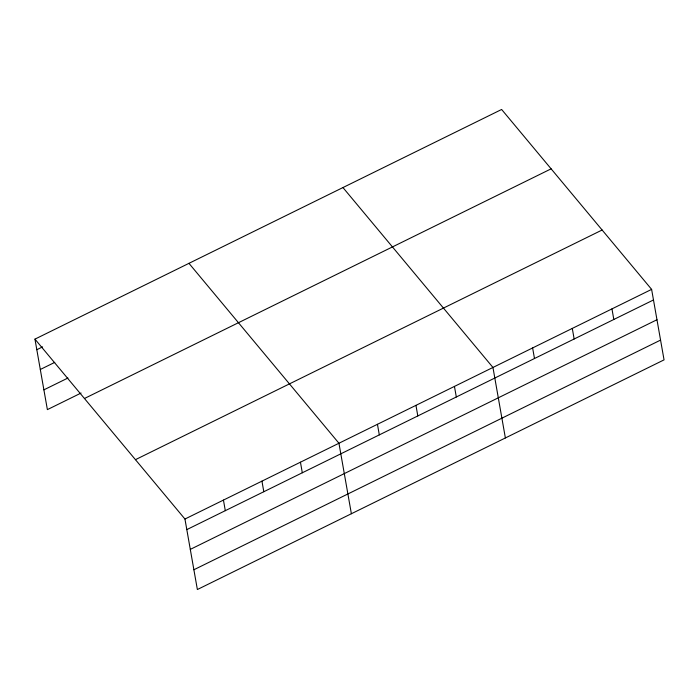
<?xml version="1.0" encoding="UTF-8"?>
<svg xmlns="http://www.w3.org/2000/svg" width="699" height="699" viewBox="0 0 699 699"><rect width="100%" height="100%" fill="white"/><g stroke="black" fill="none" stroke-linecap="round" stroke-linejoin="round"><path stroke-width="1.05" d="M34.95 339.129L501.629 109.472L651.617 289.377L664.05 359.871L197.371 589.528L184.947 519.034L34.95 339.129L47.383 409.623L81.067 393.048M36.82 349.71L42.595 346.87M40.306 369.483L54.74 362.379M43.897 389.85L67.96 378.01M84.448 398.5L551.127 168.843M135.449 459.671L602.119 230.006M184.947 519.034L651.617 289.377M186.808 529.615L653.486 299.958M190.294 549.388L656.973 319.731M193.885 569.755L660.564 340.098M342.956 187.559L492.952 367.464L505.377 437.95M188.957 263.34L338.945 443.253L351.379 513.739M611.957 308.897L613.818 319.478M572.289 328.416L574.15 338.998M532.621 347.945L534.482 358.526M454.446 386.407L456.316 396.988M415.949 405.359L417.81 415.94M377.451 424.302L379.312 434.883M300.448 462.196L302.309 472.777M261.942 481.139L263.811 491.72M223.444 500.091L225.305 510.672"/></g></svg>
